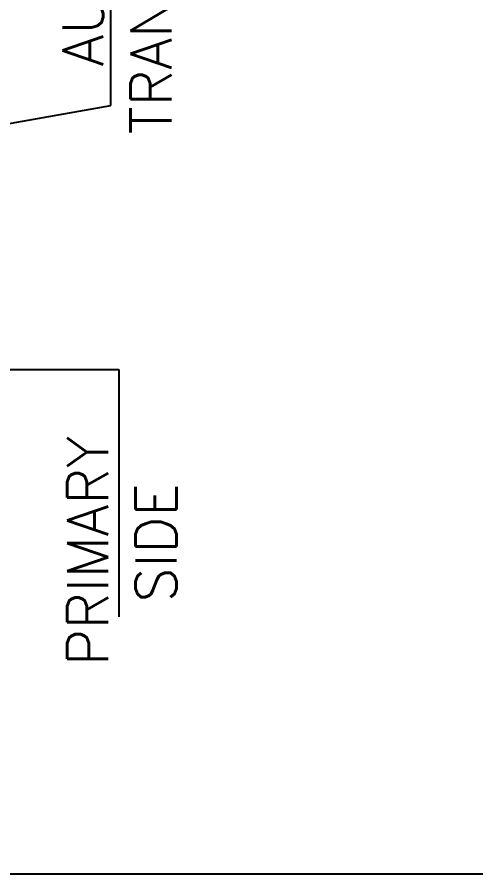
# Model space of a CAD drawing. Header units: metres. Extents: x 531791 to 532310, y 2674519 to 2674764.
# Drawn here: x 532047.196 to 532048.318, y 2674650.273 to 2674652.368 of the extents above; entities that cross this region are included whole.
import ezdxf

# ---------------------------------------------------------------- set-up
doc = ezdxf.new("R2010")
doc.units = ezdxf.units.M
doc.header["$MEASUREMENT"] = 0
doc.layers.add('IDT', color=7, linetype='Continuous')
doc.styles.add('RomanS', font='romans.shx')
doc.linetypes.add('FOUNDATION LAYOUT$0$FENCELINE1', pattern='A,6.35,-2.54,[133,ltypeshp.shx,S=2.54,R=0,X=-2.54,Y=0],-2.54,25.4', length=36.83)

# ---------------------------------------------------------------- blocks, each defined once
blk = doc.blocks.new('IDT')
at = {"layer": 'IDT', "color": 8}
for p, q in [((25.8784, 21.252), (25.8784, 21.8567)), ((26.4579, 21.252), (25.8784, 21.252)), ((26.9808, 20.7997), (25.8984, 20.6063)), ((25.8984, 20.6063), (25.8984, 19.5965))]:
    blk.add_line(p, q, dxfattribs=at)
at = {"layer": 'IDT', "color": 7, "linetype": 'FOUNDATION LAYOUT$0$FENCELINE1', "ltscale": 0.01}
blk.add_lwpolyline([(33.902, 18.4101), (33.9018, 22.4854), (21.4107, 22.4854)], dxfattribs=at)
at = {"layer": 'IDT', "color": 8, "style": 'RomanS'}
for s, p in [('PRIMARY', (25.9048, 21.9768)), ('SIDE', (25.7381, 21.822)), ('TRANSFORMER', (25.7501, 20.6772)), ('AUXILIARY', (25.9167, 20.5105))]:
    blk.add_text(s, height=0.1, rotation=270, dxfattribs=at).set_placement(p)

msp = doc.modelspace()

# ---------------------------------------------------------------- block references
at = {"layer": 'IDT', "color": 8, "rotation": 180}
msp.add_blockref('IDT', (532073.3233, 2674672.7589), dxfattribs=at)

doc.saveas('drawing.dxf')
